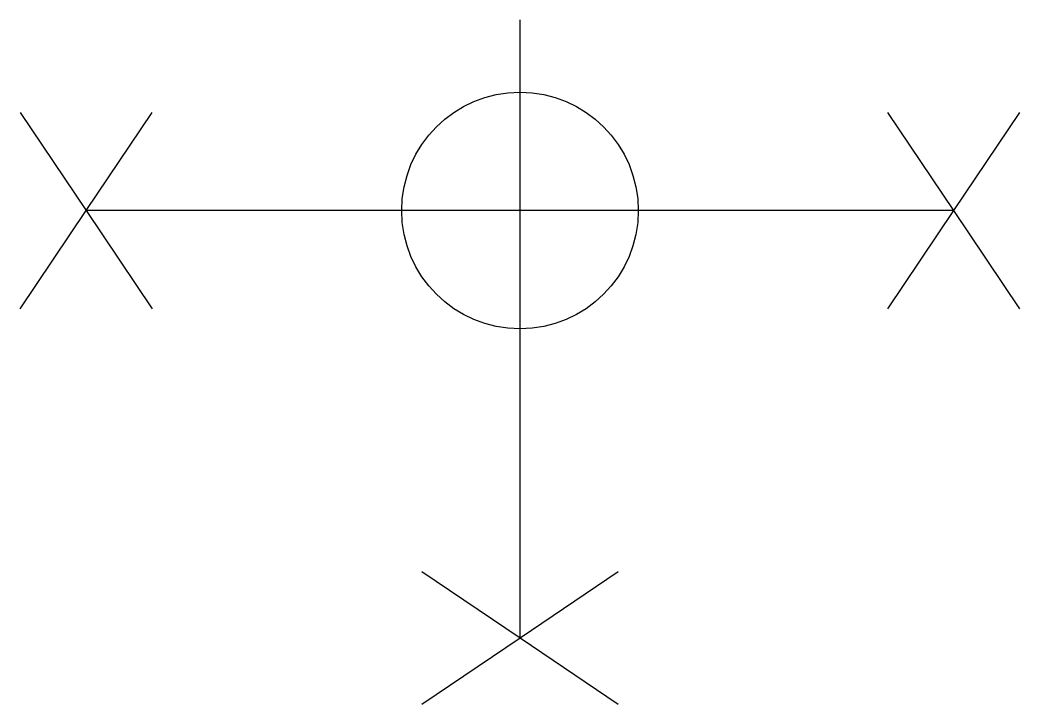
# Model space of a CAD drawing. Extents: x -5.1 to 5.1, y -5 to 1.9.
import ezdxf

# ---------------------------------------------------------------- set-up
doc = ezdxf.new("R2010")
doc.units = 0
doc.header["$LTSCALE"] = 0.2

msp = doc.modelspace()

# ---------------------------------------------------------------- linework, layer by layer
at = {"flags": 128}
for points in [[(0, -4.332), (0, 1.932)], [(-5.071, 0.995), (-4.4, 0), (-3.729, -0.995)], [(-5.071, -0.995), (-4.4, 0), (-3.729, 0.995)], [(5.071, -0.995), (4.4, 0), (3.729, 0.995)], [(3.729, -0.995), (4.4, 0), (5.071, 0.995)], [(4.4, 0), (0, 0), (-4.4, 0)], [(-0.995, -5.003), (0, -4.332), (0.995, -3.661)], [(-0.995, -3.661), (0, -4.332), (0.995, -5.003)]]:
    msp.add_lwpolyline(points, dxfattribs=at)
msp.add_circle((0, 0), 1.2)

doc.saveas('drawing.dxf')
